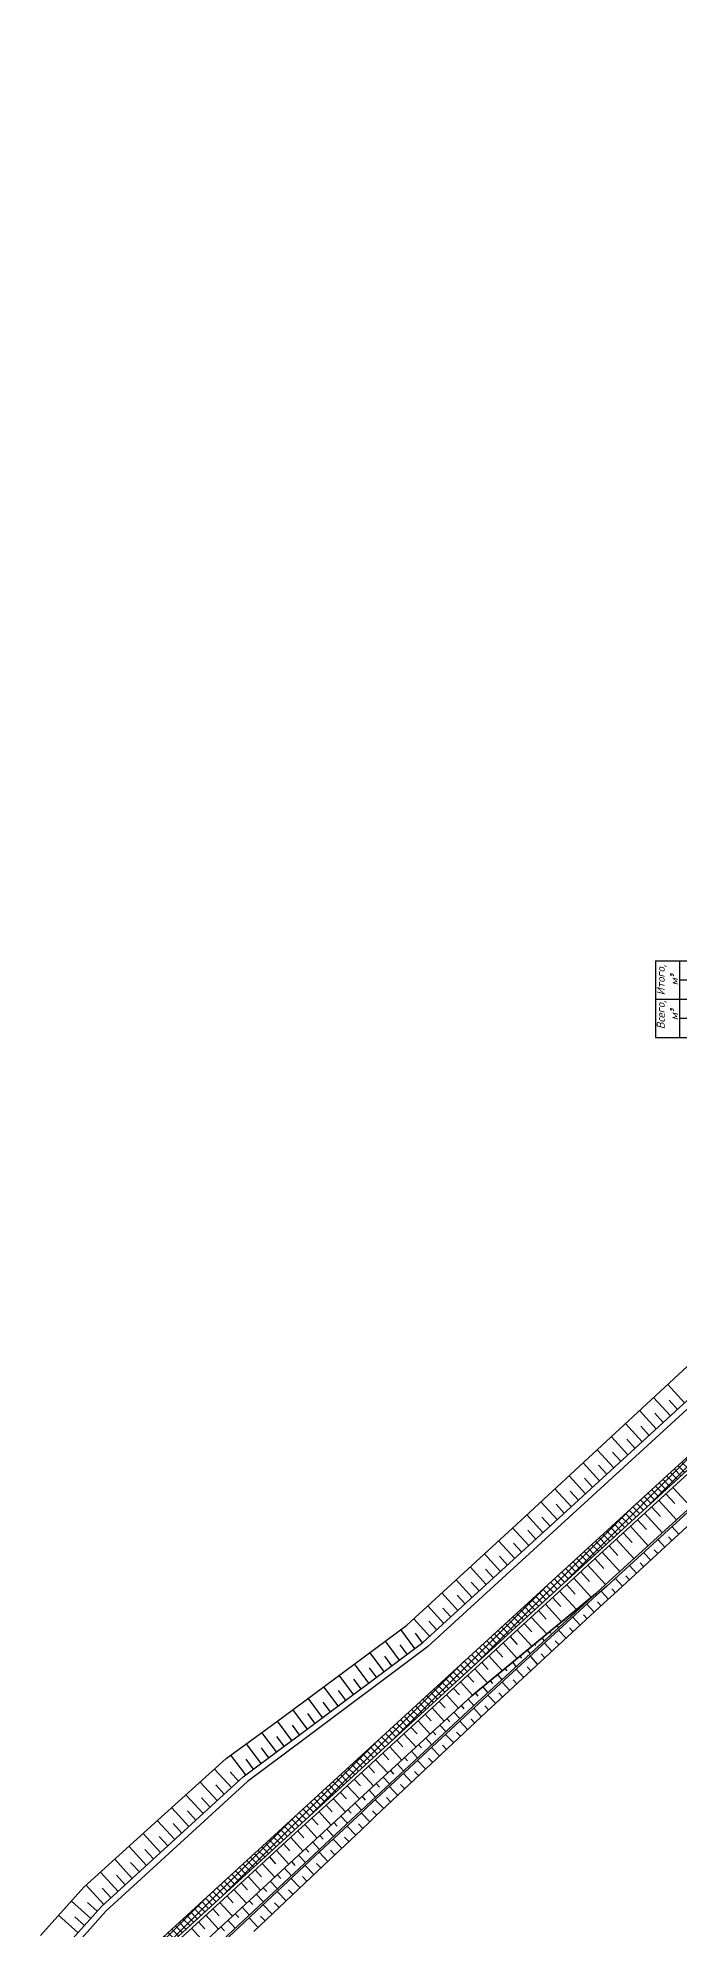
# Model space of a CAD drawing. Header units: metres. Extents: x 2306714 to 2308412, y 453204 to 454783.
# Drawn here: x 2307267.2 to 2307367.4, y 453765.4 to 454060.8 of the extents above; entities that cross this region are included whole.
import ezdxf

# ---------------------------------------------------------------- set-up
doc = ezdxf.new("R2010")
doc.units = ezdxf.units.M
doc.layers.add('АД_серый', color=250, linetype='Continuous')
doc.layers.add('ГП_ПЗМ', color=7, linetype='Continuous')
doc.layers.add('ГП_АД том 3.2.6', color=250, linetype='Continuous', lineweight=40)
doc.styles.add('ASML', font='isocpeui.ttf')

# ---------------------------------------------------------------- blocks, each defined once
blk = doc.blocks.new('АД 3.2.6')
at = {"layer": 'АД_серый'}
h = blk.add_hatch(dxfattribs=at)
h.set_pattern_fill('ANSI37', color=256, scale=0.25)
h.set_pattern_definition([(45, (-2306965.9422, -453205.9558), (-0.56126600757, 0.56126600757), []), (135, (-2306965.9422, -453205.9558), (-0.56126600757, -0.56126600757), [])])
edge = h.paths.add_edge_path()
edge.add_line((1053.93, 1206.09), (1054.03, 1208.2))
edge.add_line((1054.03, 1208.2), (1018.62, 1175.79))
edge.add_line((1018.62, 1175.79), (966.99, 1128.52))
edge.add_line((966.99, 1128.52), (878.48, 1047.49))
edge.add_line((878.48, 1047.49), (841.6, 1013.73))
edge.add_line((841.6, 1013.73), (814.31, 988.74))
edge.add_line((814.31, 988.74), (777.44, 954.98))
edge.add_line((777.44, 954.98), (740.56, 921.22))
edge.add_line((740.56, 921.22), (666.8, 853.69))
edge.add_line((666.8, 853.69), (629.92, 819.92))
edge.add_line((629.92, 819.92), (593.04, 786.16))
edge.add_line((593.04, 786.16), (556.17, 752.4))
edge.add_line((556.17, 752.4), (292.42, 510.93))
edge.add_line((292.42, 510.93), (59.06, 297.28))
edge.add_arc((479.25, -161.67), 622.25, 132.47509, 141.1318)
edge.add_line((-5.23, 228.81), (-27.96, 200.61))
edge.add_arc((-516.72, 594.55), 627.75, 312.47523, 321.1318, ccw=False)
edge.add_line((-92.82, 131.54), (-212.23, 22.21))
edge.add_line((-212.23, 22.21), (-211.22, 21.1))
edge.add_line((-211.22, 21.1), (-91.8, 130.43))
edge.add_arc((-516.72, 594.55), 629.25, 312.47523, 321.1318)
edge.add_line((-26.79, 199.67), (-4.06, 227.87))
edge.add_arc((479.25, -161.67), 620.75, 132.47509, 141.1318, ccw=False)
edge.add_line((60.07, 296.18), (293.45, 509.84))
edge.add_line((293.45, 509.84), (557.18, 751.29))
edge.add_line((557.18, 751.29), (594.06, 785.05))
edge.add_line((594.06, 785.05), (630.94, 818.82))
edge.add_line((630.94, 818.82), (667.81, 852.58))
edge.add_line((667.81, 852.58), (741.57, 920.11))
edge.add_line((741.57, 920.11), (778.45, 953.87))
edge.add_line((778.45, 953.87), (815.33, 987.64))
edge.add_line((815.33, 987.64), (842.62, 1012.62))
edge.add_line((842.62, 1012.62), (879.5, 1046.38))
edge.add_line((879.5, 1046.38), (968.01, 1127.42))
edge.add_line((968.01, 1127.42), (1019.63, 1174.69))
edge.add_line((1019.63, 1174.69), (1053.93, 1206.09))
for p, q in [((406.05, 623.78, 144.46), (403.43, 626.64, 144.46)), ((408.26, 625.8, 144.46), (405.63, 628.68, 144.46)), ((403.84, 621.75, 144.46), (401.23, 624.6, 144.46)), ((404.94, 622.76, 144.46), (403.64, 624.19, 144.46)), ((407.16, 624.79, 144.46), (405.84, 626.22, 144.46)), ((399.41, 617.7, 144.46), (396.82, 620.53, 144.46)), ((401.63, 619.73, 144.46), (399.03, 622.57, 144.46)), ((402.73, 620.74, 144.46), (401.43, 622.16, 144.46)), ((397.2, 615.67, 144.46), (394.62, 618.5, 144.46)), ((398.31, 616.69, 144.46), (397.01, 618.1, 144.46)), ((400.52, 618.71, 144.46), (399.22, 620.13, 144.46)), ((394.99, 613.65, 144.46), (392.41, 616.46, 144.46)), ((396.09, 614.66, 144.46), (394.8, 616.07, 144.46)), ((390.56, 609.6, 144.46), (388, 612.39, 144.46)), ((392.77, 611.62, 144.46), (390.21, 614.43, 144.46)), ((391.67, 610.61, 144.46), (390.39, 612.01, 144.46)), ((393.88, 612.64, 144.46), (392.6, 614.04, 144.46)), ((406.44, 612.61, 149.18), (409.22, 609.56, 149.18)), ((388.35, 607.57, 144.46), (385.8, 610.35, 144.46)), ((389.45, 608.59, 144.46), (388.18, 609.98, 144.46)), ((403.12, 609.57, 149.18), (404.51, 608.05, 149.18)), ((404.23, 610.58, 149.18), (407.01, 607.54, 149.18)), ((405.33, 611.59, 149.18), (406.72, 610.07, 149.18)), ((383.92, 603.52, 144.46), (381.39, 606.29, 144.46)), ((386.13, 605.55, 144.46), (383.6, 608.32, 144.46)), ((385.03, 604.54, 144.46), (383.76, 605.92, 144.46)), ((387.24, 606.56, 144.46), (385.97, 607.95, 144.46)), ((399.8, 606.53, 149.18), (402.57, 603.5, 149.18)), ((400.91, 607.54, 149.18), (402.29, 606.03, 149.18)), ((402.01, 608.56, 149.18), (404.79, 605.52, 149.18)), ((407.39, 605.3, 143.85), (406.3, 606.49, 143.85)), ((381.71, 601.5, 144.46), (379.18, 604.26, 144.46)), ((382.81, 602.51, 144.46), (381.55, 603.89, 144.46)), ((396.48, 603.49, 149.18), (397.86, 601.98, 149.18)), ((397.59, 604.5, 149.18), (400.36, 601.48, 149.18)), ((398.69, 605.52, 149.18), (400.08, 604, 149.18)), ((404.08, 602.26, 143.85), (403.53, 602.86, 143.85)), ((405.19, 603.27, 143.85), (404.08, 604.47, 143.85)), ((406.29, 604.29, 143.85), (405.74, 604.88, 143.85)), ((377.28, 597.45, 144.46), (374.76, 600.2, 144.46)), ((379.49, 599.47, 144.46), (376.97, 602.23, 144.46)), ((378.39, 598.46, 144.46), (377.13, 599.84, 144.46)), ((380.6, 600.48, 144.46), (379.34, 601.86, 144.46)), ((393.16, 600.45, 149.18), (395.92, 597.44, 149.18)), ((394.27, 601.47, 149.18), (395.65, 599.96, 149.18)), ((395.38, 602.48, 149.18), (398.14, 599.46, 149.18)), ((400.77, 599.21, 143.85), (399.65, 600.43, 143.85)), ((401.87, 600.23, 143.85), (401.32, 600.83, 143.85)), ((402.98, 601.24, 143.85), (401.87, 602.45, 143.85)), ((375.07, 595.42, 144.46), (372.56, 598.17, 144.46)), ((376.17, 596.43, 144.46), (374.92, 597.81, 144.46)), ((389.84, 597.41, 149.18), (391.18, 595.95, 149.18)), ((390.95, 598.43, 149.18), (393.68, 595.45, 149.18)), ((392.06, 599.44, 149.18), (393.43, 597.93, 149.18)), ((398.56, 597.18, 143.85), (397.43, 598.41, 143.85)), ((399.67, 598.19, 143.85), (399.1, 598.81, 143.85)), ((370.64, 591.37, 144.46), (368.14, 594.1, 144.46)), ((372.85, 593.4, 144.46), (370.35, 596.14, 144.46)), ((373.96, 594.41, 144.46), (372.71, 595.78, 144.46)), ((386.52, 594.37, 149.18), (389.04, 591.63, 149.18)), ((387.63, 595.39, 149.18), (388.92, 593.98, 149.18)), ((388.74, 596.4, 149.18), (391.36, 593.54, 149.18)), ((392.92, 594.82, 144.04), (392.98, 594.75, 144.04)), ((394.15, 593.11, 143.85), (393, 594.36, 143.85)), ((394.08, 595.78, 144.04), (394.08, 595.77, 144.04)), ((395.25, 594.13, 143.85), (394.68, 594.75, 143.85)), ((396.35, 595.15, 143.85), (395.21, 596.39, 143.85)), ((397.46, 596.16, 143.85), (396.89, 596.78, 143.85)), ((368.43, 589.34, 144.46), (365.93, 592.07, 144.46)), ((369.53, 590.36, 144.46), (368.29, 591.72, 144.46)), ((371.75, 592.38, 144.46), (370.5, 593.75, 144.46)), ((383.21, 591.34, 149.18), (384.39, 590.05, 149.18)), ((384.31, 592.35, 149.18), (386.72, 589.71, 149.18)), ((385.42, 593.36, 149.18), (386.65, 592.02, 149.18)), ((388.29, 591.01, 144.04), (388.55, 590.69, 144.04)), ((389.45, 591.96, 144.04), (389.55, 591.83, 144.04)), ((390.6, 592.91, 144.04), (390.77, 592.72, 144.04)), ((391.95, 591.07, 143.85), (390.79, 592.33, 143.85)), ((391.76, 593.87, 144.04), (391.82, 593.8, 144.04)), ((393.05, 592.09, 143.85), (392.47, 592.72, 143.85)), ((363.71, 585.64, 144.46), (361.5, 588.6, 144.46)), ((364.91, 586.54, 144.46), (363.81, 588.02, 144.46)), ((366.12, 587.44, 144.46), (363.91, 590.39, 144.46)), ((367.32, 588.34, 144.46), (366.21, 589.82, 144.46)), ((379.89, 588.3, 149.18), (382.09, 585.89, 149.18)), ((380.99, 589.31, 149.18), (382.12, 588.08, 149.18)), ((382.1, 590.32, 149.18), (384.41, 587.8, 149.18)), ((384.82, 588.14, 144.04), (385.03, 587.89, 144.04)), ((385.98, 589.1, 144.04), (386.34, 588.65, 144.04)), ((387.55, 586.99, 143.85), (386.37, 588.27, 143.85)), ((387.13, 590.05, 144.04), (387.29, 589.86, 144.04)), ((388.65, 588.01, 143.85), (388.06, 588.65, 143.85)), ((389.75, 589.03, 143.85), (388.58, 590.3, 143.85)), ((390.85, 590.05, 143.85), (390.27, 590.68, 143.85)), ((361.31, 583.85, 144.46), (359.09, 586.82, 144.46)), ((362.51, 584.75, 144.46), (361.4, 586.23, 144.46)), ((376.57, 585.26, 149.18), (377.59, 584.14, 149.18)), ((377.67, 586.27, 149.18), (379.77, 583.98, 149.18)), ((378.78, 587.28, 149.18), (379.86, 586.11, 149.18)), ((381.35, 585.28, 144.04), (381.92, 584.59, 144.04)), ((382.51, 586.23, 144.04), (382.76, 585.92, 144.04)), ((383.66, 587.19, 144.04), (384.13, 586.62, 144.04)), ((385.35, 584.95, 143.85), (384.16, 586.24, 143.85)), ((386.45, 585.97, 143.85), (385.86, 586.61, 143.85)), ((356.5, 580.26, 144.46), (354.27, 583.25, 144.46)), ((357.7, 581.15, 144.46), (356.59, 582.65, 144.46)), ((358.91, 582.05, 144.46), (356.68, 585.03, 144.46)), ((360.11, 582.95, 144.46), (359, 584.44, 144.46)), ((373.25, 582.22, 149.18), (375.14, 580.16, 149.18)), ((374.35, 583.23, 149.18), (375.33, 582.17, 149.18)), ((375.46, 584.25, 149.18), (377.46, 582.07, 149.18)), ((377.88, 582.41, 144.04), (378.24, 581.98, 144.04)), ((379.03, 583.37, 144.04), (379.7, 582.56, 144.04)), ((380.95, 580.88, 143.85), (379.74, 582.18, 143.85)), ((380.19, 584.32, 144.04), (380.5, 583.95, 144.04)), ((382.05, 581.9, 143.85), (381.45, 582.55, 143.85)), ((383.15, 582.92, 143.85), (381.95, 584.21, 143.85)), ((384.25, 583.93, 143.85), (383.65, 584.58, 143.85)), ((351.7, 576.67, 144.46), (349.45, 579.67, 144.46)), ((354.1, 578.46, 144.46), (351.86, 581.46, 144.46)), ((355.3, 579.36, 144.46), (354.18, 580.86, 144.46)), ((369.93, 579.18, 149.18), (370.87, 578.15, 149.18)), ((371.04, 580.19, 149.18), (372.92, 578.13, 149.18)), ((372.14, 581.21, 149.18), (373.08, 580.18, 149.18)), ((374.43, 579.52, 144.04), (375.33, 578.54, 144.04)), ((375.56, 580.51, 144.04), (375.97, 580.01, 144.04)), ((376.72, 581.46, 144.04), (377.49, 580.53, 144.04)), ((378.75, 578.84, 143.85), (377.53, 580.15, 143.85)), ((379.85, 579.86, 143.85), (379.24, 580.51, 143.85)), ((349.29, 574.87, 144.46), (347.04, 577.89, 144.46)), ((350.49, 575.77, 144.46), (349.37, 577.27, 144.46)), ((352.9, 577.56, 144.46), (351.78, 579.07, 144.46)), ((367.72, 577.16, 149.18), (368.66, 576.12, 149.18)), ((368.82, 578.17, 149.18), (370.71, 576.1, 149.18)), ((371.12, 576.48, 144.04), (371.58, 575.98, 144.04)), ((372.22, 577.49, 144.04), (373.13, 576.5, 144.04)), ((373.33, 578.51, 144.04), (373.78, 578.01, 144.04)), ((375.46, 575.77, 143.85), (374.84, 576.43, 143.85)), ((376.55, 576.79, 143.85), (375.31, 578.11, 143.85)), ((377.65, 577.82, 143.85), (377.04, 578.48, 143.85)), ((344.49, 571.28, 144.46), (342.2, 574.34, 144.46)), ((345.69, 572.18, 144.46), (344.55, 573.7, 144.46)), ((346.89, 573.07, 144.46), (344.62, 576.11, 144.46)), ((348.09, 573.97, 144.46), (346.96, 575.48, 144.46)), ((364.4, 574.12, 149.18), (366.29, 572.05, 149.18)), ((365.5, 575.13, 149.18), (366.45, 574.09, 149.18)), ((366.61, 576.14, 149.18), (368.5, 574.07, 149.18)), ((367.8, 573.43, 144.04), (368.74, 572.41, 144.04)), ((368.91, 574.45, 144.04), (369.37, 573.94, 144.04)), ((370.01, 575.46, 144.04), (370.94, 574.46, 144.04)), ((372.18, 572.69, 143.85), (370.92, 574.03, 143.85)), ((373.27, 573.71, 143.85), (372.64, 574.38, 143.85)), ((374.37, 574.74, 143.85), (373.12, 576.07, 143.85)), ((339.68, 567.69, 144.46), (337.36, 570.79, 144.46)), ((342.08, 569.48, 144.46), (339.78, 572.56, 144.46)), ((343.29, 570.38, 144.46), (342.14, 571.92, 144.46)), ((361.08, 571.08, 149.18), (362.03, 570.04, 149.18)), ((362.18, 572.09, 149.18), (364.08, 570.02, 149.18)), ((363.29, 573.1, 149.18), (364.24, 572.07, 149.18)), ((364.49, 570.39, 144.04), (364.97, 569.87, 144.04)), ((365.59, 571.4, 144.04), (366.54, 570.37, 144.04)), ((366.7, 572.42, 144.04), (367.17, 571.9, 144.04)), ((368.9, 569.61, 143.85), (368.26, 570.29, 143.85)), ((369.99, 570.63, 143.85), (368.72, 571.99, 143.85)), ((371.08, 571.66, 143.85), (370.45, 572.33, 143.85)), ((337.43, 565.7, 144.46), (334.79, 568.59, 144.46)), ((338.54, 566.71, 144.46), (337.22, 568.16, 144.46)), ((340.88, 568.58, 144.46), (339.73, 570.13, 144.46)), ((357.76, 568.04, 149.18), (359.66, 565.96, 149.18)), ((358.87, 569.05, 149.18), (359.82, 568.01, 149.18)), ((359.97, 570.07, 149.18), (361.87, 567.99, 149.18)), ((361.17, 567.34, 144.04), (362.15, 566.29, 144.04)), ((362.28, 568.36, 144.04), (362.76, 567.83, 144.04)), ((363.38, 569.37, 144.04), (364.35, 568.33, 144.04)), ((365.62, 566.53, 143.85), (364.33, 567.9, 143.85)), ((366.71, 567.55, 143.85), (366.07, 568.24, 143.85)), ((367.8, 568.58, 143.85), (366.52, 569.94, 143.85)), ((333.01, 561.65, 144.46), (330.34, 564.57, 144.46)), ((335.22, 563.68, 144.46), (332.56, 566.58, 144.46)), ((336.33, 564.69, 144.46), (335, 566.14, 144.46)), ((354.44, 565, 149.18), (355.4, 563.96, 149.18)), ((355.55, 566.01, 149.18), (357.46, 563.93, 149.18)), ((356.65, 567.03, 149.18), (357.61, 565.98, 149.18)), ((358.97, 565.32, 144.04), (359.95, 564.24, 144.04)), ((360.07, 566.33, 144.04), (360.56, 565.8, 144.04)), ((363.43, 564.47, 143.85), (362.13, 565.86, 143.85)), ((364.52, 565.5, 143.85), (363.87, 566.19, 143.85)), ((330.8, 559.62, 144.46), (328.11, 562.55, 144.46)), ((331.9, 560.64, 144.46), (330.56, 562.1, 144.46)), ((334.12, 562.66, 144.46), (332.78, 564.12, 144.46)), ((351.12, 561.96, 149.18), (353.04, 559.86, 149.18)), ((352.23, 562.97, 149.18), (353.19, 561.93, 149.18)), ((353.33, 563.99, 149.18), (355.25, 561.9, 149.18)), ((355.65, 562.27, 144.04), (356.16, 561.72, 144.04)), ((356.76, 563.29, 144.04), (357.76, 562.2, 144.04)), ((359.06, 560.36, 143.85), (357.73, 561.77, 143.85)), ((357.86, 564.3, 144.04), (358.36, 563.76, 144.04)), ((360.15, 561.39, 143.85), (359.49, 562.09, 143.85)), ((361.24, 562.42, 143.85), (359.93, 563.82, 143.85)), ((362.33, 563.45, 143.85), (361.68, 564.14, 143.85)), ((326.37, 555.57, 144.46), (323.66, 558.53, 144.46)), ((328.58, 557.6, 144.46), (325.89, 560.54, 144.46)), ((329.69, 558.61, 144.46), (328.35, 560.08, 144.46)), ((347.8, 558.92, 149.18), (348.77, 557.87, 149.18)), ((348.91, 559.94, 149.18), (350.84, 557.83, 149.18)), ((350.01, 560.95, 149.18), (350.98, 559.9, 149.18)), ((352.34, 559.22, 144.04), (353.38, 558.1, 144.04)), ((353.45, 560.24, 144.04), (353.96, 559.68, 144.04)), ((354.55, 561.25, 144.04), (355.57, 560.15, 144.04)), ((356.88, 558.3, 143.85), (355.54, 559.71, 143.85)), ((357.97, 559.33, 143.85), (357.3, 560.04, 143.85)), ((324.16, 553.55, 144.46), (321.44, 556.52, 144.46)), ((325.26, 554.56, 144.46), (323.91, 556.04, 144.46)), ((327.48, 556.59, 144.46), (326.13, 558.06, 144.46)), ((344.48, 555.88, 149.18), (346.43, 553.76, 149.18)), ((345.59, 556.9, 149.18), (346.56, 555.84, 149.18)), ((346.7, 557.91, 149.18), (348.63, 555.8, 149.18)), ((349.04, 556.17, 144.04), (349.56, 555.6, 144.04)), ((350.14, 557.19, 144.04), (351.19, 556.05, 144.04)), ((352.52, 554.18, 143.85), (351.16, 555.61, 143.85)), ((351.24, 558.2, 144.04), (351.76, 557.64, 144.04)), ((353.61, 555.21, 143.85), (352.93, 555.93, 143.85)), ((354.7, 556.24, 143.85), (353.35, 557.66, 143.85)), ((355.79, 557.27, 143.85), (355.12, 557.98, 143.85)), ((321.95, 551.52, 144.46), (319.21, 554.51, 144.46)), ((323.05, 552.53, 144.46), (321.69, 554.02, 144.46)), ((341.16, 552.85, 149.18), (342.14, 551.78, 149.18)), ((342.27, 553.86, 149.18), (344.22, 551.73, 149.18)), ((343.38, 554.87, 149.18), (344.35, 553.81, 149.18)), ((345.73, 553.12, 144.04), (346.81, 551.95, 144.04)), ((346.83, 554.14, 144.04), (347.37, 553.55, 144.04)), ((347.93, 555.15, 144.04), (349, 554, 144.04)), ((350.34, 552.12, 143.85), (348.97, 553.56, 143.85)), ((351.43, 553.15, 143.85), (350.75, 553.87, 143.85)), ((317.52, 547.47, 144.46), (314.76, 550.49, 144.46)), ((319.73, 549.49, 144.46), (316.98, 552.5, 144.46)), ((318.63, 548.48, 144.46), (317.25, 549.99, 144.46)), ((320.84, 550.51, 144.46), (319.47, 552.01, 144.46)), ((337.84, 549.81, 149.18), (339.81, 547.66, 149.18)), ((338.95, 550.82, 149.18), (339.93, 549.75, 149.18)), ((340.06, 551.83, 149.18), (342.01, 549.7, 149.18)), ((342.42, 550.07, 144.04), (342.97, 549.47, 144.04)), ((343.52, 551.09, 144.04), (344.62, 549.9, 144.04)), ((344.62, 552.1, 144.04), (345.17, 551.51, 144.04)), ((347.07, 549.03, 143.85), (346.38, 549.76, 143.85)), ((348.16, 550.06, 143.85), (346.78, 551.51, 143.85)), ((349.25, 551.09, 143.85), (348.56, 551.81, 143.85)), ((315.48, 545.27, 144.46), (312.44, 547.99, 144.46)), ((316.48, 546.39, 144.46), (314.96, 547.75, 144.46)), ((334.53, 546.77, 149.18), (335.51, 545.69, 149.18)), ((335.63, 547.78, 149.18), (337.6, 545.63, 149.18)), ((336.74, 548.79, 149.18), (337.72, 547.72, 149.18)), ((339.11, 547.02, 144.04), (340.24, 545.79, 144.04)), ((340.21, 548.04, 144.04), (340.77, 547.43, 144.04)), ((341.32, 549.05, 144.04), (342.43, 547.85, 144.04)), ((343.8, 545.93, 143.85), (342.4, 547.41, 143.85)), ((344.89, 546.96, 143.85), (344.19, 547.7, 143.85)), ((345.98, 548, 143.85), (344.59, 549.46, 143.85)), ((313.48, 543.03, 144.46), (310.43, 545.77, 144.46)), ((314.48, 544.15, 144.46), (312.96, 545.52, 144.46)), ((331.21, 543.73, 149.18), (333.19, 541.56, 149.18)), ((332.31, 544.74, 149.18), (333.3, 543.66, 149.18)), ((333.42, 545.76, 149.18), (335.4, 543.6, 149.18)), ((335.8, 543.97, 144.04), (336.38, 543.34, 144.04)), ((336.9, 544.99, 144.04), (338.05, 543.74, 144.04)), ((338.01, 546, 144.04), (338.58, 545.39, 144.04)), ((341.62, 543.87, 143.85), (340.21, 545.36, 143.85)), ((342.71, 544.9, 143.85), (342.01, 545.64, 143.85))]:
    blk.add_line(p, q, dxfattribs=at)
for points in [[(663.09, 857.75), (539, 744.14), (517.98, 724.89), (404.94, 621.4), (368.11, 587.7), (348.96, 573.38), (339.94, 566.64), (317.81, 546.38), (296.32, 522.35), (294.36, 520.16), (146.79, 385.06), (127.69, 370.79), (118.61, 364), (96.48, 343.75), (73.03, 317.53), (55.35, 301.34, 0.03779), (-9.51, 232.26)], [(-5.23, 228.81, -0.03779), (59.06, 297.28), (1052.55, 1206.85)]]:
    blk.add_lwpolyline(points, format="xyb", dxfattribs=at)
at = {"layer": 'АД_серый', "flags": 128}
blk.add_lwpolyline([(1344.16, 1465.5), (1278.69, 1409.95, 0.009404), (1222.38, 1360.31), (1074.58, 1224.99), (1077.96, 1221.31), (1065.79, 1210.16), (1057.31, 1202.4), (1053.93, 1206.09), (60.07, 296.18, 0.03779), (-4.06, 227.87), (-26.79, 199.67, -0.037789), (-91.8, 130.43), (-211.22, 21.1), (-212.23, 22.21)], format="xyb", dxfattribs=at)
at = {"layer": 'АД_серый', "linetype": 'Continuous', "flags": 128}
for points in [[(325.24, 538.26), (336.24, 548.34), (347.36, 558.52), (353.27, 563.92), (354.68, 565.22), (355.58, 566.04), (373.12, 582.11), (391.56, 598.99), (393.09, 600.39), (410, 615.87)], [(327.24, 536.08), (338.21, 546.19), (349.3, 556.41), (355.18, 561.83), (356.59, 563.14), (357.48, 563.96), (375.01, 580.05), (394.32, 595.98), (395.85, 597.38), (412.79, 612.82)], [(413, 612.6), (396.05, 597.15), (394.52, 595.76), (376.1, 578.85), (358.68, 562.65), (357.8, 561.82), (356.39, 560.51), (350.55, 555.04), (339.55, 544.74), (328.65, 534.53)], [(414.06, 611.44), (397.19, 595.92), (395.66, 594.51), (377.32, 577.52), (359.98, 561.23), (359.1, 560.4), (357.7, 559.08), (351.89, 553.58), (340.93, 543.22)], [(307.58, 542.62), (314.37, 550.13), (325.44, 560.14), (336.63, 570.25), (343.12, 575.01), (344.68, 576.15), (345.66, 576.87), (364.88, 591.11), (383.28, 608.03), (384.81, 609.44), (401.65, 624.99), (419.99, 641.98), (420.88, 642.8), (438.47, 658.82), (455.45, 674.44), (456.87, 675.74), (475.23, 692.71), (493.72, 709.53), (494.62, 710.34), (495.27, 710.92), (512.32, 726.24), (514.7, 728.47)], [(310.38, 539.57), (317.13, 547.12), (328.14, 557.19), (339.26, 567.37), (345.7, 572.19), (347.25, 573.34), (348.22, 574.07), (367.38, 588.38), (385.82, 605.26), (387.35, 606.66), (404.26, 622.14), (422.7, 639.02), (423.59, 639.84), (441.14, 655.9), (458.16, 671.48), (459.58, 672.78), (478.02, 689.67), (496.46, 706.55), (497.35, 707.36), (497.99, 707.95), (517.3, 725.63)]]:
    blk.add_lwpolyline(points, dxfattribs=at)
blk.add_lwpolyline([(394.32, 595.98), (375.01, 580.05), (357.48, 563.96), (356.59, 563.14), (355.18, 561.83), (349.3, 556.41), (338.21, 546.19), (327.24, 536.08), (319.83, 529.25), (302.85, 510.78), (321.1, 527.87), (328.45, 534.76), (339.34, 544.96), (350.35, 555.26), (356.19, 560.73), (357.59, 562.05), (358.48, 562.87), (375.9, 579.07)], close=True, dxfattribs=at)
blk = doc.blocks.new('*T224')
at = {"layer": 'ГП_ПЗМ', "color": 0, "linetype": 'ByBlock', "lineweight": -2, "transparency": 16777216}
for p, q in [((0, 0), (133.75, 0)), ((0, 0), (0, -12)), ((3.75, 0), (3.75, -12)), ((13.75, 0), (13.75, -12)), ((33.75, 0), (33.75, -12)), ((53.75, 0), (53.75, -6)), ((73.75, 0), (73.75, -6)), ((93.75, 0), (93.75, -6)), ((113.75, 0), (113.75, -6)), ((133.75, 0), (133.75, -12)), ((3.75, -3), (133.75, -3)), ((0, -6), (133.75, -6)), ((3.75, -9), (33.75, -9)), ((0, -12), (133.75, -12))]:
    blk.add_line(p, q, dxfattribs=at)
at = {"layer": 'ГП_ПЗМ', "color": 0, "transparency": 16777216, "char_height": 1.25, "width": 5.98, "rotation": 90, "style": 'ASML'}
for s, insert, attachment_point in [('Итого, м³', (1.88, -3), 5), ('Всего, м³', (0.21, -8.44), 2)]:
    blk.add_mtext(s, dxfattribs=dict(at, insert=insert, attachment_point=attachment_point))
at = {"layer": 'ГП_ПЗМ', "color": 0, "transparency": 16777216, "char_height": 1.25, "style": 'ASML'}
for s, insert, width, attachment_point in [('Насыпь', (8.75, -1.5), 9.98, 5), ('-', (23.75, -1.5), 19.98, 5), ('+11.86', (43.75, -1.5), 19.98, 5), ('+562.41', (63.75, -1.5), 19.98, 5), ('+523.77', (83.75, -1.5), 19.98, 5), ('+609.11', (103.75, -1.5), 19.98, 5), ('+209.81', (123.75, -1.5), 19.98, 5), ('Выемка', (8.75, -4.5), 9.98, 5), ('-8.89', (23.75, -4.5), 19.98, 5), ('-36.61', (43.75, -4.5), 19.98, 5), ('-', (63.75, -4.5), 19.98, 5), ('-', (83.75, -4.5), 19.98, 5), ('-', (103.75, -4.5), 19.98, 5), ('-', (123.75, -4.5), 19.98, 5), ('Насыпь', (8.75, -6.01), 9.98, 2), ('+1916.96', (23.75, -7.5), 19.98, 5), ('Выемка', (8.75, -10.5), 9.98, 5), ('-45.50', (23.75, -10.5), 19.98, 5)]:
    blk.add_mtext(s, dxfattribs=dict(at, insert=insert, width=width, attachment_point=attachment_point))
blk = doc.blocks.new('ПЗМ водподготовка')
blk.add_blockref('*T224', (-58.33, -25.7))

msp = doc.modelspace()

# ---------------------------------------------------------------- block references
at = {"layer": 'ГП_АД том 3.2.6'}
msp.add_blockref('АД 3.2.6', (2306959.994, 453221.76), dxfattribs=at)
at = {"layer": 'ГП_ПЗМ'}
msp.add_blockref('ПЗМ водподготовка', (2307422.032, 453942.349), dxfattribs=at)

doc.saveas('drawing.dxf')
